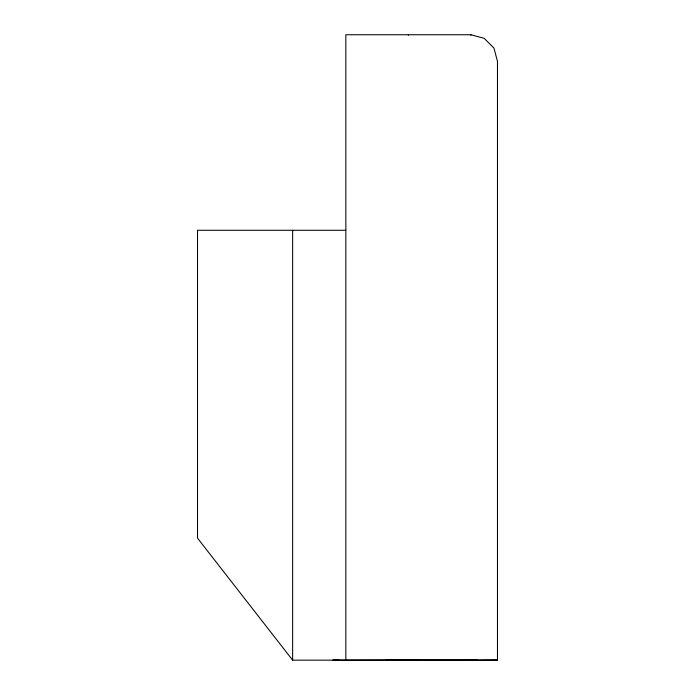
<?xml version="1.0" encoding="UTF-8"?>
<svg xmlns="http://www.w3.org/2000/svg" width="695" height="695" viewBox="0 0 695 695"><rect width="100%" height="100%" fill="white"/><g stroke="black" fill="none" stroke-linecap="round" stroke-linejoin="round"><path stroke-width="1.04" d="M386.828 659.903L477.265 659.894M334.278 660.207L332.983 660.25L338.978 660.163M332.983 660.163L417.982 659.903M470.88 660.163L497.481 659.903M345.841 230.28L197.519 230.28L197.519 538.156L292.638 660.163L497.481 660.163L497.481 61.351L493.919 48.051L484.18 38.312L470.88 34.75L345.841 34.75L345.841 660.207M470.88 34.75L470.88 35.202M408.356 34.75L408.356 35.202M292.638 230.28L292.638 660.163"/></g></svg>
